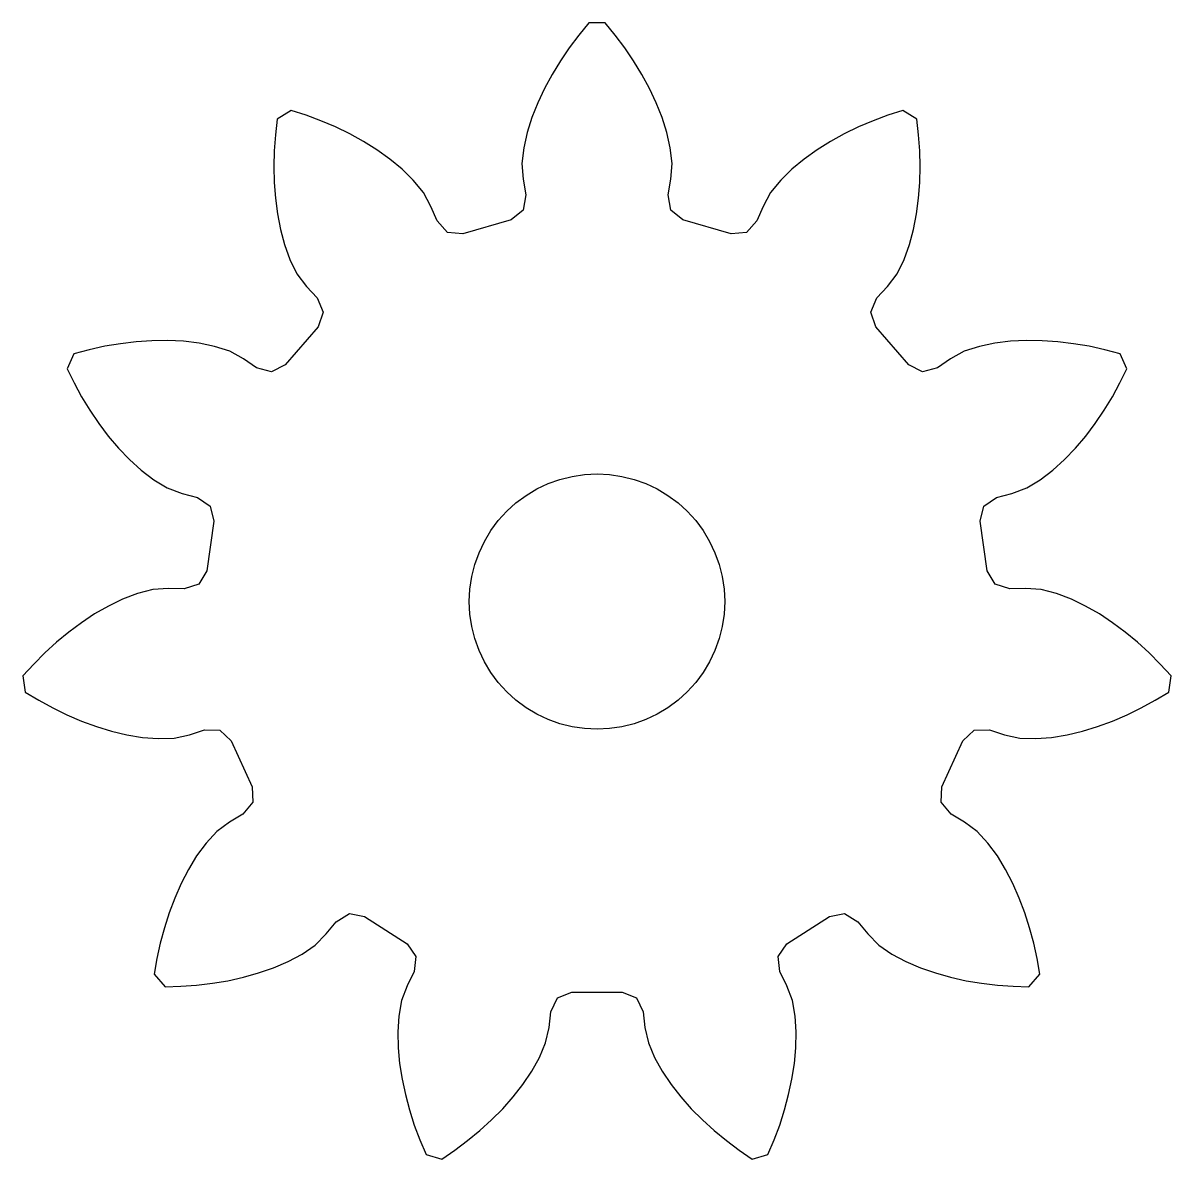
# Model space of a CAD drawing. Header units: millimetres. Extents: x -8.5 to 8.5, y -8.5 to 8.5.
import ezdxf

# ---------------------------------------------------------------- set-up
doc = ezdxf.new("R2010")
doc.units = ezdxf.units.MM
doc.layers.add('CUT', color=1, linetype='Continuous')

msp = doc.modelspace()

# ---------------------------------------------------------------- linework, layer by layer
at = {"layer": 'CUT'}
for points in [[(2.5442, -8.3852), (2.6352, -8.1681), (2.7185, -7.9478), (2.7898, -7.7234), (2.8519, -7.4963), (2.9005, -7.2659), (2.9368, -7.0333), (2.9591, -6.7989), (2.9639, -6.5635), (2.9489, -6.3286), (2.9088, -6.0967), (2.8268, -5.8767), (2.7224, -5.6656), (2.6938, -5.4375), (2.8266, -5.2499), (3.4584, -4.8438), (3.6842, -4.8011), (3.8798, -4.9218), (4.0285, -5.1044), (4.1945, -5.2705), (4.3888, -5.4032), (4.5962, -5.5145), (4.8124, -5.6079), (5.0348, -5.685), (5.2615, -5.7486), (5.4912, -5.8001), (5.7236, -5.838), (5.9574, -5.8663), (6.1923, -5.882), (6.4277, -5.8895), (6.5888, -5.7036), (6.5479, -5.4716), (6.4989, -5.2413), (6.4376, -5.014), (6.367, -4.7893), (6.2834, -4.5693), (6.1882, -4.354), (6.0802, -4.1448), (5.957, -3.9441), (5.8173, -3.7546), (5.6583, -3.5812), (5.4703, -3.4405), (5.2684, -3.3193), (5.121, -3.1429), (5.1312, -2.9133), (5.4432, -2.2301), (5.6101, -2.072), (5.8399, -2.0679), (6.0637, -2.1411), (6.2931, -2.191), (6.5283, -2.1976), (6.763, -2.1792), (6.9954, -2.1408), (7.2242, -2.0854), (7.4492, -2.0164), (7.6704, -1.9355), (7.8863, -1.8417), (8.0983, -1.7392), (8.3044, -1.6254), (8.5064, -1.5044), (8.5414, -1.2609), (8.3817, -1.0879), (8.216, -0.9207), (8.0415, -0.7625), (7.8607, -0.6117), (7.6713, -0.4718), (7.4748, -0.3421), (7.2709, -0.2245), (7.0587, -0.1223), (6.8388, -0.0385), (6.6113, 0.0214), (6.377, 0.0382), (6.1417, 0.031), (5.9223, 0.0997), (5.8068, 0.2984), (5.6999, 1.0418), (5.7548, 1.265), (5.9459, 1.3927), (6.1738, 1.4521), (6.3937, 1.5342), (6.5952, 1.6558), (6.7826, 1.7982), (6.9573, 1.956), (7.1199, 2.1264), (7.2719, 2.3061), (7.4142, 2.4937), (7.5452, 2.6894), (7.668, 2.8902), (7.78, 3.0974), (7.8845, 3.3084), (7.7823, 3.5321), (7.5544, 3.5913), (7.3245, 3.6424), (7.0922, 3.6811), (6.8586, 3.7103), (6.6236, 3.7256), (6.3883, 3.7284), (6.1531, 3.7171), (5.9194, 3.6884), (5.689, 3.64), (5.4652, 3.5674), (5.2591, 3.4549), (5.065, 3.3216), (4.8433, 3.2608), (4.6387, 3.3655), (4.1469, 3.9331), (4.0724, 4.1505), (4.1641, 4.3613), (4.3237, 4.5344), (4.4644, 4.7224), (4.5681, 4.9336), (4.6488, 5.1548), (4.7104, 5.382), (4.7551, 5.6132), (4.7858, 5.8466), (4.8041, 6.0813), (4.8085, 6.3167), (4.8032, 6.5521), (4.7854, 6.7869), (4.7592, 7.0209), (4.5523, 7.1539), (4.3286, 7.0805), (4.1076, 6.9992), (3.8913, 6.9062), (3.679, 6.8044), (3.473, 6.6902), (3.2735, 6.5654), (3.0818, 6.4287), (2.9007, 6.2782), (2.733, 6.113), (2.584, 5.9309), (2.4714, 5.7248), (2.3802, 5.5077), (2.2266, 5.3367), (1.9979, 5.3142), (1.2772, 5.5258), (1.0971, 5.6684), (1.0602, 5.8953), (1.1009, 6.1272), (1.1176, 6.3615), (1.0907, 6.5952), (1.039, 6.8249), (0.968, 7.0494), (0.8806, 7.268), (0.7802, 7.4809), (0.6687, 7.6883), (0.5451, 7.8887), (0.4135, 8.0839), (0.2715, 8.2718), (0.123, 8.4545), (-0.123, 8.4545), (-0.2715, 8.2718), (-0.4135, 8.0839), (-0.5451, 7.8887), (-0.6687, 7.6883), (-0.7802, 7.4809), (-0.8806, 7.268), (-0.968, 7.0494), (-1.039, 6.8249), (-1.0907, 6.5952), (-1.1176, 6.3615), (-1.1009, 6.1272), (-1.0602, 5.8953), (-1.0971, 5.6684), (-1.2772, 5.5258), (-1.9979, 5.3142), (-2.2266, 5.3367), (-2.3802, 5.5077), (-2.4714, 5.7248), (-2.584, 5.9309), (-2.733, 6.113), (-2.9007, 6.2782), (-3.0818, 6.4287), (-3.2735, 6.5654), (-3.473, 6.6902), (-3.679, 6.8044), (-3.8913, 6.9062), (-4.1076, 6.9992), (-4.3286, 7.0805), (-4.5523, 7.1539), (-4.7592, 7.0209), (-4.7854, 6.7869), (-4.8032, 6.5521), (-4.8085, 6.3167), (-4.8041, 6.0813), (-4.7858, 5.8466), (-4.7551, 5.6132), (-4.7104, 5.382), (-4.6488, 5.1548), (-4.5681, 4.9336), (-4.4644, 4.7224), (-4.3237, 4.5344), (-4.1641, 4.3613), (-4.0724, 4.1505), (-4.1469, 3.9331), (-4.6387, 3.3655), (-4.8433, 3.2608), (-5.065, 3.3216), (-5.2591, 3.4549), (-5.4652, 3.5674), (-5.689, 3.64), (-5.9194, 3.6884), (-6.1531, 3.7171), (-6.3883, 3.7284), (-6.6236, 3.7256), (-6.8586, 3.7103), (-7.0922, 3.6811), (-7.3245, 3.6424), (-7.5544, 3.5913), (-7.7823, 3.5321), (-7.8845, 3.3084), (-7.78, 3.0974), (-7.668, 2.8902), (-7.5452, 2.6894), (-7.4142, 2.4937), (-7.2719, 2.3061), (-7.1199, 2.1264), (-6.9573, 1.956), (-6.7826, 1.7982), (-6.5952, 1.6558), (-6.3937, 1.5342), (-6.1738, 1.4521), (-5.9459, 1.3927), (-5.7548, 1.265), (-5.6999, 1.0418), (-5.8068, 0.2984), (-5.9223, 0.0997), (-6.1417, 0.031), (-6.377, 0.0382), (-6.6113, 0.0214), (-6.8388, -0.0385), (-7.0587, -0.1223), (-7.2709, -0.2245), (-7.4748, -0.3421), (-7.6713, -0.4718), (-7.8607, -0.6117), (-8.0415, -0.7625), (-8.216, -0.9207), (-8.3817, -1.0879), (-8.5414, -1.2609), (-8.5064, -1.5044), (-8.3044, -1.6254), (-8.0983, -1.7392), (-7.8863, -1.8417), (-7.6704, -1.9355), (-7.4492, -2.0164), (-7.2242, -2.0854), (-6.9954, -2.1408), (-6.763, -2.1792), (-6.5283, -2.1976), (-6.2931, -2.191), (-6.0637, -2.1411), (-5.8399, -2.0679), (-5.6101, -2.072), (-5.4432, -2.2301), (-5.1312, -2.9133), (-5.121, -3.1429), (-5.2684, -3.3193), (-5.4703, -3.4405), (-5.6583, -3.5812), (-5.8173, -3.7546), (-5.957, -3.9441), (-6.0802, -4.1448), (-6.1882, -4.354), (-6.2834, -4.5693), (-6.367, -4.7893), (-6.4376, -5.014), (-6.4989, -5.2413), (-6.5479, -5.4716), (-6.5888, -5.7036), (-6.4277, -5.8895), (-6.1923, -5.882), (-5.9574, -5.8663), (-5.7236, -5.838), (-5.4912, -5.8001), (-5.2615, -5.7486), (-5.0348, -5.685), (-4.8124, -5.6079), (-4.5962, -5.5145), (-4.3888, -5.4032), (-4.1945, -5.2705), (-4.0285, -5.1044), (-3.8798, -4.9218), (-3.6842, -4.8011), (-3.4584, -4.8438), (-2.8266, -5.2499), (-2.6938, -5.4375), (-2.7224, -5.6656), (-2.8268, -5.8767), (-2.9088, -6.0967), (-2.9489, -6.3286), (-2.9639, -6.5635), (-2.9591, -6.7989), (-2.9368, -7.0333), (-2.9005, -7.2659), (-2.8519, -7.4963), (-2.7898, -7.7234), (-2.7185, -7.9478), (-2.6352, -8.1681), (-2.5442, -8.3852), (-2.3082, -8.4545), (-2.1142, -8.321), (-1.925, -8.1808), (-1.7437, -8.0306), (-1.5687, -7.8731), (-1.4032, -7.7055), (-1.2469, -7.5295), (-1.1015, -7.3444), (-0.9701, -7.149), (-0.8558, -6.9432), (-0.7641, -6.7265), (-0.7142, -6.497), (-0.6879, -6.263), (-0.5886, -6.0557), (-0.3755, -5.9696), (0.3755, -5.9696), (0.5886, -6.0557), (0.6879, -6.263), (0.7142, -6.497), (0.7641, -6.7265), (0.8558, -6.9432), (0.9701, -7.149), (1.1015, -7.3444), (1.2469, -7.5295), (1.4032, -7.7055), (1.5687, -7.8731), (1.7437, -8.0306), (1.925, -8.1808), (2.1142, -8.321), (2.3082, -8.4545)], [(-0.1862, -2.0479), (-0.3707, -2.0206), (-0.5515, -1.9753), (-0.7271, -1.9125), (-0.8956, -1.8327), (-1.0556, -1.7369), (-1.2053, -1.6258), (-1.3435, -1.5006), (-1.4687, -1.3624), (-1.5798, -1.2127), (-1.6756, -1.0527), (-1.7554, -0.8842), (-1.8182, -0.7086), (-1.8635, -0.5278), (-1.8908, -0.3433), (-1.9, -0.1571), (-1.8908, 0.0291), (-1.8635, 0.2136), (-1.8182, 0.3944), (-1.7554, 0.57), (-1.6756, 0.7385), (-1.5798, 0.8985), (-1.4687, 1.0482), (-1.3435, 1.1864), (-1.2053, 1.3116), (-1.0556, 1.4227), (-0.8956, 1.5185), (-0.7271, 1.5983), (-0.5515, 1.6611), (-0.3707, 1.7064), (-0.1862, 1.7337), (0, 1.7429), (0.1862, 1.7337), (0.3707, 1.7064), (0.5515, 1.6611), (0.7271, 1.5983), (0.8956, 1.5185), (1.0556, 1.4227), (1.2053, 1.3116), (1.3435, 1.1864), (1.4687, 1.0482), (1.5798, 0.8985), (1.6756, 0.7385), (1.7554, 0.57), (1.8182, 0.3944), (1.8635, 0.2136), (1.8908, 0.0291), (1.9, -0.1571), (1.8908, -0.3433), (1.8635, -0.5278), (1.8182, -0.7086), (1.7554, -0.8842), (1.6756, -1.0527), (1.5798, -1.2127), (1.4687, -1.3624), (1.3435, -1.5006), (1.2053, -1.6258), (1.0556, -1.7369), (0.8956, -1.8327), (0.7271, -1.9125), (0.5515, -1.9753), (0.3707, -2.0206), (0.1862, -2.0479), (0, -2.0571)]]:
    msp.add_lwpolyline(points, close=True, dxfattribs=at)

doc.saveas('drawing.dxf')
